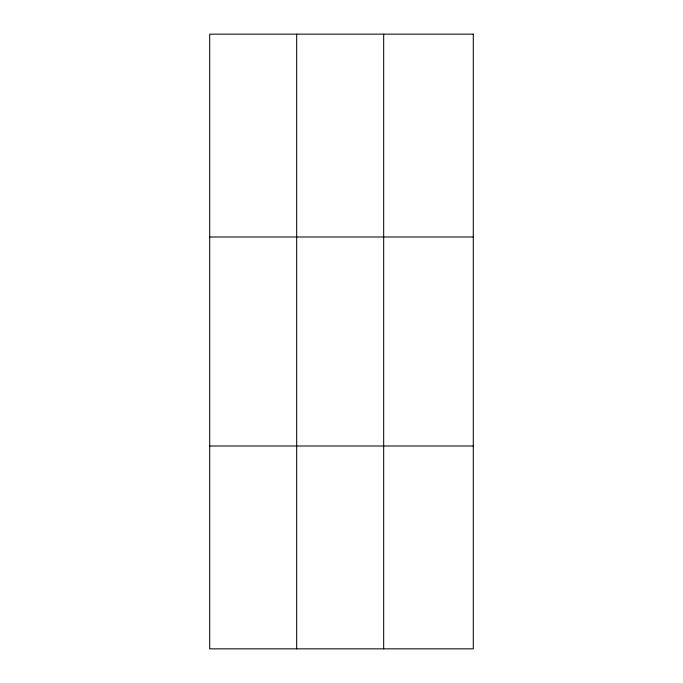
<?xml version="1.0" encoding="UTF-8"?>
<svg xmlns="http://www.w3.org/2000/svg" width="683" height="683" viewBox="0 0 683 683"><rect width="100%" height="100%" fill="white"/><g stroke="black" fill="none" stroke-linecap="round" stroke-linejoin="round"><path stroke-width="1.02" d="M296.687 648.85L296.687 34.15M383.675 648.85L383.675 34.15M209.707 237.001L473.293 237.001M209.707 445.999L473.293 445.999M473.293 34.15L473.293 648.85L209.707 648.85L209.707 34.15L473.293 34.15"/></g></svg>
